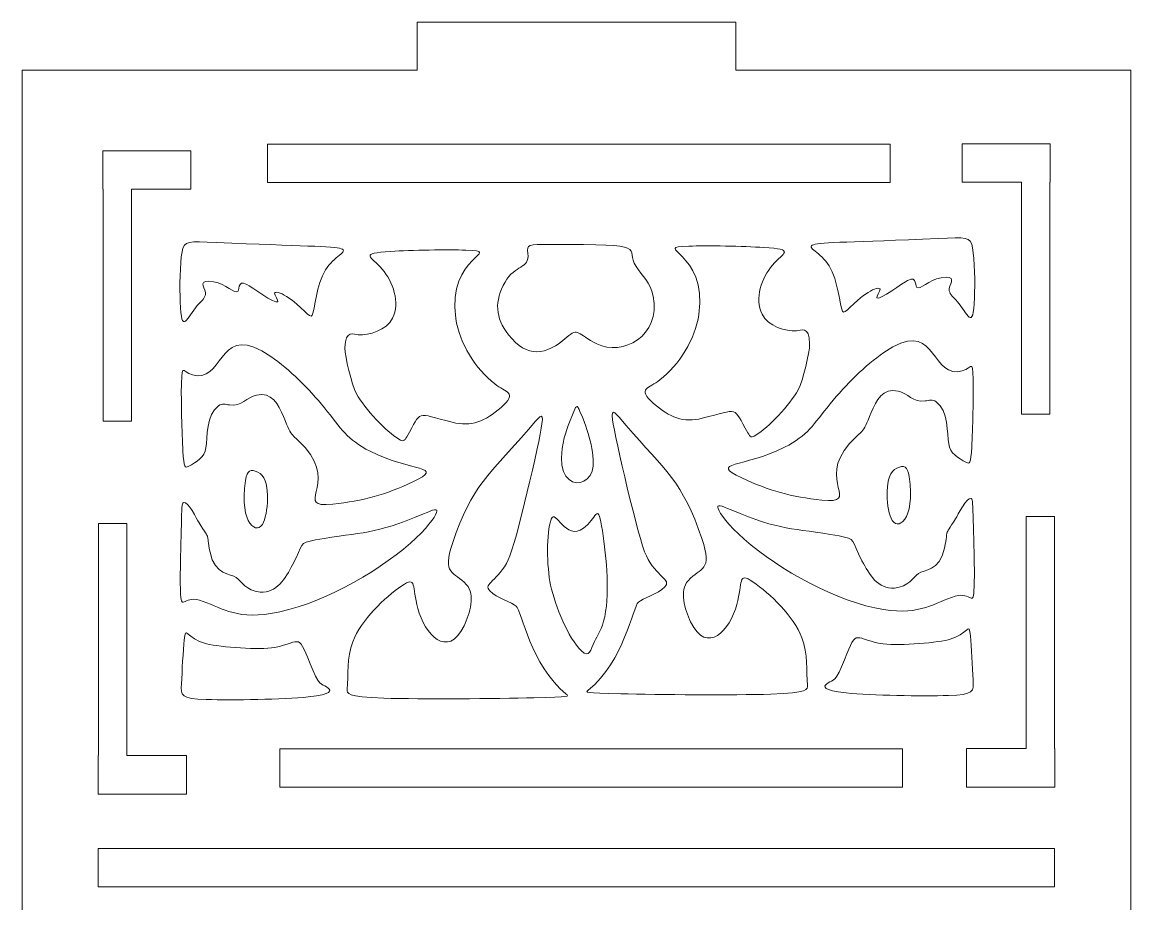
# Model space of a CAD drawing. Header units: millimetres. Extents: x -211 to 220, y -293 to 288.
# Drawn here: x -153.6 to -84.1, y -84.3 to -29.1 of the extents above; entities that cross this region are included whole.
import ezdxf

# ---------------------------------------------------------------- set-up
doc = ezdxf.new("R2010")
doc.units = ezdxf.units.MM
doc.header["$MEASUREMENT"] = 0
doc.layers.add('layer 1', color=7, linetype='Continuous')

msp = doc.modelspace()

# ---------------------------------------------------------------- linework, layer by layer
at = {"layer": 'layer 1', "color": 142, "lineweight": 9}
for points, knots in [([(-108.8475, -132.0749), (-108.8475, -132.0749), (-108.8475, -135.0749), (-108.8475, -135.0749), (-108.8475, -135.0749), (-108.8475, -135.0749), (-128.8475, -135.0749), (-128.8475, -135.0749), (-128.8475, -135.0749), (-128.8475, -135.0749), (-128.8475, -132.0749), (-128.8475, -132.0749), (-128.8475, -132.0749), (-128.8475, -132.0749), (-153.6043, -132.0749), (-153.6043, -132.0749), (-153.6043, -132.0749), (-153.6043, -132.0749), (-153.6043, -32.0749), (-153.6043, -32.0749), (-153.6043, -32.0749), (-153.6043, -32.0749), (-128.8476, -32.0749), (-128.8476, -32.0749), (-128.8476, -32.0749), (-128.8476, -32.0749), (-128.8476, -29.0749), (-128.8476, -29.0749), (-128.8476, -29.0749), (-128.8476, -29.0749), (-108.8476, -29.0749), (-108.8476, -29.0749), (-108.8476, -29.0749), (-108.8476, -29.0749), (-108.8476, -32.0749), (-108.8476, -32.0749), (-108.8476, -32.0749), (-108.8476, -32.0749), (-84.0905, -32.0749), (-84.0905, -32.0749), (-84.0905, -32.0749), (-84.0905, -32.0749), (-84.0905, -132.0749), (-84.0905, -132.0749), (-84.0905, -132.0749), (-84.0905, -132.0749), (-108.8475, -132.0749), (-108.8475, -132.0749)], [0, 0, 0, 0, 0.0769231, 0.0769231, 0.0769231, 0.0769231, 0.1538462, 0.1538462, 0.1538462, 0.1538462, 0.2307692, 0.2307692, 0.2307692, 0.2307692, 0.3076923, 0.3076923, 0.3076923, 0.3076923, 0.3846154, 0.3846154, 0.3846154, 0.3846154, 0.4615385, 0.4615385, 0.4615385, 0.4615385, 0.5384615, 0.5384615, 0.5384615, 0.5384615, 0.6153846, 0.6153846, 0.6153846, 0.6153846, 0.6923077, 0.6923077, 0.6923077, 0.6923077, 0.7692308, 0.7692308, 0.7692308, 0.7692308, 0.8461538, 0.8461538, 0.8461538, 0.8461538, 1, 1, 1, 1]), ([(-138.2292, -36.7191), (-138.2292, -36.7191), (-138.2292, -39.1191), (-138.2292, -39.1191), (-138.2292, -39.1191), (-138.2292, -39.1191), (-99.181, -39.1191), (-99.181, -39.1191), (-99.181, -39.1191), (-99.181, -39.1191), (-99.181, -36.7191), (-99.181, -36.7191), (-99.181, -36.7191), (-99.181, -36.7191), (-138.2292, -36.7191), (-138.2292, -36.7191)], [0, 0, 0, 0, 0.2, 0.2, 0.2, 0.2, 0.4, 0.4, 0.4, 0.4, 0.6, 0.6, 0.6, 0.6, 1, 1, 1, 1]), ([(-89.1687, -53.6479), (-89.1687, -53.6479), (-90.9415, -53.6479), (-90.9415, -53.6479), (-90.9415, -53.6479), (-90.9415, -53.6479), (-90.9415, -39.1067), (-90.9415, -39.1067), (-90.9415, -39.1067), (-90.9415, -39.1067), (-94.6682, -39.1067), (-94.6682, -39.1067), (-94.6682, -39.1067), (-94.6682, -39.1067), (-94.6682, -36.6971), (-94.6682, -36.6971), (-94.6682, -36.6971), (-94.6682, -36.6971), (-89.1456, -36.6971), (-89.1456, -36.6971), (-89.1456, -36.6971), (-89.1456, -36.6971), (-89.1456, -39.1067), (-89.1456, -39.1067), (-89.1456, -39.1067), (-89.1456, -39.1067), (-89.1687, -39.1067), (-89.1687, -39.1067), (-89.1687, -39.1067), (-89.1687, -39.1067), (-89.1687, -53.6479), (-89.1687, -53.6479)], [0, 0, 0, 0, 0.1111111, 0.1111111, 0.1111111, 0.1111111, 0.2222222, 0.2222222, 0.2222222, 0.2222222, 0.3333333, 0.3333333, 0.3333333, 0.3333333, 0.4444444, 0.4444444, 0.4444444, 0.4444444, 0.5555556, 0.5555556, 0.5555556, 0.5555556, 0.6666667, 0.6666667, 0.6666667, 0.6666667, 0.7777778, 0.7777778, 0.7777778, 0.7777778, 1, 1, 1, 1]), ([(-148.5262, -54.0813), (-148.5262, -54.0813), (-148.5262, -39.5401), (-148.5262, -39.5401), (-148.5262, -39.5401), (-148.5262, -39.5401), (-148.5493, -39.5401), (-148.5493, -39.5401), (-148.5493, -39.5401), (-148.5493, -39.5401), (-148.5493, -37.1303), (-148.5493, -37.1303), (-148.5493, -37.1303), (-148.5493, -37.1303), (-143.0267, -37.1303), (-143.0267, -37.1303), (-143.0267, -37.1303), (-143.0267, -37.1303), (-143.0267, -39.5401), (-143.0267, -39.5401), (-143.0267, -39.5401), (-143.0267, -39.5401), (-146.7534, -39.5401), (-146.7534, -39.5401), (-146.7534, -39.5401), (-146.7534, -39.5401), (-146.7534, -54.0813), (-146.7534, -54.0813), (-146.7534, -54.0813), (-146.7534, -54.0813), (-148.5262, -54.0813), (-148.5262, -54.0813)], [0, 0, 0, 0, 0.1111111, 0.1111111, 0.1111111, 0.1111111, 0.2222222, 0.2222222, 0.2222222, 0.2222222, 0.3333333, 0.3333333, 0.3333333, 0.3333333, 0.4444444, 0.4444444, 0.4444444, 0.4444444, 0.5555556, 0.5555556, 0.5555556, 0.5555556, 0.6666667, 0.6666667, 0.6666667, 0.6666667, 0.7777778, 0.7777778, 0.7777778, 0.7777778, 1, 1, 1, 1]), ([(-143.6988, -46.6093), (-143.7302, -45.7181), (-143.7147, -44.1932), (-143.581, -43.4674), (-143.581, -43.4674), (-143.4472, -42.7416), (-143.1958, -42.8151), (-141.4115, -42.8886), (-141.4115, -42.8886), (-130.7197, -43.329), (-133.5443, -42.9136), (-134.5812, -44.5975), (-134.5812, -44.5975), (-135.1599, -45.5372), (-135.2562, -47.0848), (-135.4144, -47.4362), (-135.4144, -47.4362), (-135.551, -47.7396), (-136.0572, -46.8595), (-137.0257, -46.2603), (-137.0257, -46.2603), (-137.4266, -46.0122), (-137.7567, -45.9387), (-137.7802, -46.0673), (-137.7802, -46.0673), (-137.8039, -46.196), (-137.5209, -46.5266), (-137.5759, -46.6001), (-137.5759, -46.6001), (-137.7203, -46.793), (-139.285, -45.6194), (-139.5095, -45.5069), (-139.5095, -45.5069), (-140.1938, -45.1639), (-139.8863, -46.0004), (-140.1697, -45.9846), (-140.1697, -45.9846), (-140.4544, -45.9687), (-141.0644, -45.314), (-141.9146, -45.314), (-141.9146, -45.314), (-142.6083, -45.314), (-142.0529, -45.782), (-142.1189, -46.1684), (-142.1189, -46.1684), (-142.1582, -46.398), (-142.4098, -46.6001), (-142.6222, -46.8391), (-142.6222, -46.8391), (-143.2517, -47.5478), (-143.6217, -48.79), (-143.6988, -46.6093)], [0, 0, 0, 0, 0.0714286, 0.0714286, 0.0714286, 0.0714286, 0.1428571, 0.1428571, 0.1428571, 0.1428571, 0.2142857, 0.2142857, 0.2142857, 0.2142857, 0.2857143, 0.2857143, 0.2857143, 0.2857143, 0.3571429, 0.3571429, 0.3571429, 0.3571429, 0.4285714, 0.4285714, 0.4285714, 0.4285714, 0.5, 0.5, 0.5, 0.5, 0.5714286, 0.5714286, 0.5714286, 0.5714286, 0.6428571, 0.6428571, 0.6428571, 0.6428571, 0.7142857, 0.7142857, 0.7142857, 0.7142857, 0.7857143, 0.7857143, 0.7857143, 0.7857143, 0.8571429, 0.8571429, 0.8571429, 0.8571429, 1, 1, 1, 1]), ([(-120.4728, -43.013), (-114.0025, -42.9862), (-115.849, -43.2034), (-115.1163, -44.3864), (-115.1163, -44.3864), (-114.7362, -45.0001), (-114.2102, -45.3517), (-114.0354, -46.2561), (-114.0354, -46.2561), (-113.5494, -48.7711), (-115.9706, -50.0274), (-117.5724, -49.2371), (-117.5724, -49.2371), (-118.8005, -48.6311), (-118.7202, -48.18), (-119.4511, -48.8238), (-119.4511, -48.8238), (-120.755, -49.9724), (-121.9436, -50.1635), (-123.1097, -48.6722), (-123.1097, -48.6722), (-123.9495, -47.5981), (-124.0045, -46.563), (-123.3299, -45.3649), (-123.3299, -45.3649), (-122.7082, -44.2609), (-121.7856, -44.5676), (-121.8954, -43.5642), (-121.8954, -43.5642), (-121.9594, -42.979), (-121.9064, -43.0189), (-120.4728, -43.013)], [0, 0, 0, 0, 0.1111111, 0.1111111, 0.1111111, 0.1111111, 0.2222222, 0.2222222, 0.2222222, 0.2222222, 0.3333333, 0.3333333, 0.3333333, 0.3333333, 0.4444444, 0.4444444, 0.4444444, 0.4444444, 0.5555556, 0.5555556, 0.5555556, 0.5555556, 0.6666667, 0.6666667, 0.6666667, 0.6666667, 0.7777778, 0.7777778, 0.7777778, 0.7777778, 1, 1, 1, 1]), ([(-107.1062, -43.1944), (-108.3482, -43.1164), (-110.7062, -43.0703), (-111.8026, -43.1117), (-111.8026, -43.1117), (-114.2902, -43.2056), (-110.5697, -43.4009), (-111.1738, -47.4022), (-111.1738, -47.4022), (-111.4102, -48.9682), (-112.412, -50.5381), (-113.6221, -51.4995), (-113.6221, -51.4995), (-114.2823, -52.024), (-115.1129, -52.0176), (-114.0113, -52.974), (-114.0113, -52.974), (-113.0074, -53.8456), (-112.1639, -54.2009), (-110.9577, -53.9018), (-110.9577, -53.9018), (-108.5972, -53.3164), (-109.08, -53.0999), (-108.1044, -54.8113), (-108.1044, -54.8113), (-107.9475, -55.0869), (-107.8766, -55.1328), (-107.6095, -54.9674), (-107.6095, -54.9674), (-106.8237, -54.4812), (-105.4553, -53.0734), (-104.9526, -52.115), (-104.9526, -52.115), (-104.6396, -51.5182), (-104.2295, -49.7861), (-104.2295, -49.2441), (-104.2295, -49.2441), (-104.2295, -48.0497), (-104.8117, -48.4027), (-105.0547, -48.4219), (-105.0547, -48.4219), (-105.7031, -48.4732), (-106.8397, -48.13), (-107.2162, -47.3836), (-107.2162, -47.3836), (-107.7151, -46.3947), (-107.2207, -45.0784), (-106.556, -44.3015), (-106.556, -44.3015), (-105.8689, -43.4983), (-105.0765, -43.3219), (-107.1062, -43.1944)], [0, 0, 0, 0, 0.0714286, 0.0714286, 0.0714286, 0.0714286, 0.1428571, 0.1428571, 0.1428571, 0.1428571, 0.2142857, 0.2142857, 0.2142857, 0.2142857, 0.2857143, 0.2857143, 0.2857143, 0.2857143, 0.3571429, 0.3571429, 0.3571429, 0.3571429, 0.4285714, 0.4285714, 0.4285714, 0.4285714, 0.5, 0.5, 0.5, 0.5, 0.5714286, 0.5714286, 0.5714286, 0.5714286, 0.6428571, 0.6428571, 0.6428571, 0.6428571, 0.7142857, 0.7142857, 0.7142857, 0.7142857, 0.7857143, 0.7857143, 0.7857143, 0.7857143, 0.8571429, 0.8571429, 0.8571429, 0.8571429, 1, 1, 1, 1]), ([(-93.8935, -46.3593), (-93.8622, -45.4681), (-93.878, -43.9431), (-94.0115, -43.2173), (-94.0115, -43.2173), (-94.1452, -42.4915), (-94.3966, -42.565), (-96.1809, -42.6385), (-96.1809, -42.6385), (-106.8725, -43.0792), (-104.0484, -42.6633), (-103.0112, -44.3473), (-103.0112, -44.3473), (-102.4328, -45.2864), (-102.3372, -46.8323), (-102.1779, -47.1861), (-102.1779, -47.1861), (-102.0414, -47.4892), (-101.5349, -46.6092), (-100.5667, -46.0102), (-100.5667, -46.0102), (-100.1658, -45.7621), (-99.8359, -45.6886), (-99.8121, -45.8172), (-99.8121, -45.8172), (-99.7886, -45.9459), (-100.0716, -46.2766), (-100.0165, -46.3501), (-100.0165, -46.3501), (-99.8721, -46.5427), (-98.307, -45.3691), (-98.083, -45.2569), (-98.083, -45.2569), (-97.3987, -44.914), (-97.706, -45.7502), (-97.4229, -45.7345), (-97.4229, -45.7345), (-97.1375, -45.7187), (-96.529, -45.0639), (-95.6778, -45.0639), (-95.6778, -45.0639), (-94.9841, -45.0639), (-95.5397, -45.5316), (-95.4734, -45.9183), (-95.4734, -45.9183), (-95.4341, -46.1479), (-95.1826, -46.3501), (-94.9705, -46.589), (-94.9705, -46.589), (-94.3403, -47.2983), (-93.9706, -48.5395), (-93.8935, -46.3593)], [0, 0, 0, 0, 0.0714286, 0.0714286, 0.0714286, 0.0714286, 0.1428571, 0.1428571, 0.1428571, 0.1428571, 0.2142857, 0.2142857, 0.2142857, 0.2142857, 0.2857143, 0.2857143, 0.2857143, 0.2857143, 0.3571429, 0.3571429, 0.3571429, 0.3571429, 0.4285714, 0.4285714, 0.4285714, 0.4285714, 0.5, 0.5, 0.5, 0.5, 0.5714286, 0.5714286, 0.5714286, 0.5714286, 0.6428571, 0.6428571, 0.6428571, 0.6428571, 0.7142857, 0.7142857, 0.7142857, 0.7142857, 0.7857143, 0.7857143, 0.7857143, 0.7857143, 0.8571429, 0.8571429, 0.8571429, 0.8571429, 1, 1, 1, 1]), ([(-130.4863, -43.4445), (-129.2445, -43.3664), (-126.8863, -43.3204), (-125.7899, -43.3618), (-125.7899, -43.3618), (-123.3024, -43.4557), (-127.0233, -43.6517), (-126.4188, -47.6522), (-126.4188, -47.6522), (-126.1822, -49.2184), (-125.1808, -50.788), (-123.9704, -51.7495), (-123.9704, -51.7495), (-123.3092, -52.2747), (-122.48, -52.2678), (-123.5812, -53.224), (-123.5812, -53.224), (-124.5852, -54.0958), (-125.4289, -54.451), (-126.635, -54.1518), (-126.635, -54.1518), (-128.9975, -53.5657), (-128.5121, -53.3511), (-129.488, -55.0614), (-129.488, -55.0614), (-129.6452, -55.3369), (-129.7159, -55.3829), (-129.9832, -55.2176), (-129.9832, -55.2176), (-130.7679, -54.7321), (-132.1374, -53.3228), (-132.64, -52.3651), (-132.64, -52.3651), (-132.9529, -51.7689), (-133.3629, -50.0357), (-133.3629, -49.4941), (-133.3629, -49.4941), (-133.3629, -48.3001), (-132.7809, -48.6527), (-132.5376, -48.6719), (-132.5376, -48.6719), (-131.8888, -48.7231), (-130.7525, -48.3799), (-130.3762, -47.6337), (-130.3762, -47.6337), (-129.8775, -46.6447), (-130.3717, -45.3287), (-131.0365, -44.5516), (-131.0365, -44.5516), (-131.7238, -43.7483), (-132.5156, -43.5723), (-130.4863, -43.4445)], [0, 0, 0, 0, 0.0714286, 0.0714286, 0.0714286, 0.0714286, 0.1428571, 0.1428571, 0.1428571, 0.1428571, 0.2142857, 0.2142857, 0.2142857, 0.2142857, 0.2857143, 0.2857143, 0.2857143, 0.2857143, 0.3571429, 0.3571429, 0.3571429, 0.3571429, 0.4285714, 0.4285714, 0.4285714, 0.4285714, 0.5, 0.5, 0.5, 0.5, 0.5714286, 0.5714286, 0.5714286, 0.5714286, 0.6428571, 0.6428571, 0.6428571, 0.6428571, 0.7142857, 0.7142857, 0.7142857, 0.7142857, 0.7857143, 0.7857143, 0.7857143, 0.7857143, 0.8571429, 0.8571429, 0.8571429, 0.8571429, 1, 1, 1, 1]), ([(-143.5258, -55.9479), (-143.5885, -54.8684), (-143.6437, -52.7094), (-143.6201, -51.7081), (-143.6201, -51.7081), (-143.5863, -50.2729), (-143.5052, -51.1898), (-142.6415, -51.2351), (-142.6415, -51.2351), (-140.8598, -51.3285), (-141.2709, -47.8121), (-138.0159, -50.0316), (-138.0159, -50.0316), (-136.8265, -50.8426), (-135.6502, -52.0383), (-134.6519, -53.2469), (-134.6519, -53.2469), (-133.5523, -54.5781), (-133.2846, -55.2043), (-131.7869, -55.9708), (-131.7869, -55.9708), (-129.2294, -57.2797), (-126.9704, -56.8575), (-129.1185, -57.8864), (-129.1185, -57.8864), (-130.7953, -58.6895), (-132.2332, -59.0838), (-134.1252, -59.2782), (-134.1252, -59.2782), (-136.6828, -59.541), (-133.7459, -58.0969), (-135.8703, -55.7413), (-135.8703, -55.7413), (-136.6984, -54.8231), (-136.6353, -55.2516), (-137.2221, -53.7981), (-137.2221, -53.7981), (-137.5296, -53.0365), (-137.9731, -52.2269), (-138.908, -52.4431), (-138.908, -52.4431), (-139.5277, -52.5864), (-139.8237, -53.1728), (-140.6135, -53.0633), (-140.6135, -53.0633), (-140.8456, -53.0311), (-141.0577, -52.9484), (-141.2935, -53.1184), (-141.2935, -53.1184), (-142.0554, -53.6676), (-141.9967, -55.1188), (-142.0836, -55.7596), (-142.0836, -55.7596), (-142.1629, -56.3439), (-142.6549, -56.6309), (-143.1958, -56.9217), (-143.1958, -56.9217), (-143.3922, -57.0274), (-143.4629, -57.0274), (-143.5258, -55.9479)], [0, 0, 0, 0, 0.0625, 0.0625, 0.0625, 0.0625, 0.125, 0.125, 0.125, 0.125, 0.1875, 0.1875, 0.1875, 0.1875, 0.25, 0.25, 0.25, 0.25, 0.3125, 0.3125, 0.3125, 0.3125, 0.375, 0.375, 0.375, 0.375, 0.4375, 0.4375, 0.4375, 0.4375, 0.5, 0.5, 0.5, 0.5, 0.5625, 0.5625, 0.5625, 0.5625, 0.625, 0.625, 0.625, 0.625, 0.6875, 0.6875, 0.6875, 0.6875, 0.75, 0.75, 0.75, 0.75, 0.8125, 0.8125, 0.8125, 0.8125, 0.875, 0.875, 0.875, 0.875, 1, 1, 1, 1]), ([(-94.0667, -55.6979), (-94.0037, -54.6184), (-93.9488, -52.4594), (-93.9724, -51.458), (-93.9724, -51.458), (-94.0062, -50.0226), (-94.0871, -50.9399), (-94.9509, -50.985), (-94.9509, -50.985), (-96.733, -51.078), (-96.3217, -47.562), (-99.5767, -49.7816), (-99.5767, -49.7816), (-100.7668, -50.5932), (-101.9413, -51.7876), (-102.9405, -52.9969), (-102.9405, -52.9969), (-104.0412, -54.329), (-104.3061, -54.9531), (-105.8057, -55.7208), (-105.8057, -55.7208), (-108.3617, -57.0294), (-110.6227, -56.6073), (-108.4741, -57.6363), (-108.4741, -57.6363), (-106.7975, -58.4393), (-105.3587, -58.8337), (-103.4673, -59.0281), (-103.4673, -59.0281), (-100.9093, -59.291), (-103.8468, -57.8468), (-101.7223, -55.4912), (-101.7223, -55.4912), (-100.8952, -54.5741), (-100.9568, -55.0014), (-100.3705, -53.5481), (-100.3705, -53.5481), (-100.0632, -52.7863), (-99.6192, -51.977), (-98.6845, -52.193), (-98.6845, -52.193), (-98.0646, -52.3362), (-97.7693, -52.9228), (-96.9788, -52.8132), (-96.9788, -52.8132), (-96.7469, -52.781), (-96.5349, -52.6983), (-96.2989, -52.8684), (-96.2989, -52.8684), (-95.5372, -53.4173), (-95.5958, -54.8691), (-95.5089, -55.5094), (-95.5089, -55.5094), (-95.4296, -56.0937), (-94.9372, -56.381), (-94.3968, -56.6716), (-94.3968, -56.6716), (-94.2003, -56.7774), (-94.1295, -56.7774), (-94.0667, -55.6979)], [0, 0, 0, 0, 0.0625, 0.0625, 0.0625, 0.0625, 0.125, 0.125, 0.125, 0.125, 0.1875, 0.1875, 0.1875, 0.1875, 0.25, 0.25, 0.25, 0.25, 0.3125, 0.3125, 0.3125, 0.3125, 0.375, 0.375, 0.375, 0.375, 0.4375, 0.4375, 0.4375, 0.4375, 0.5, 0.5, 0.5, 0.5, 0.5625, 0.5625, 0.5625, 0.5625, 0.625, 0.625, 0.625, 0.625, 0.6875, 0.6875, 0.6875, 0.6875, 0.75, 0.75, 0.75, 0.75, 0.8125, 0.8125, 0.8125, 0.8125, 0.875, 0.875, 0.875, 0.875, 1, 1, 1, 1]), ([(-130.9306, -71.4421), (-128.5804, -71.5248), (-123.8486, -71.4697), (-121.5299, -71.4237), (-121.5299, -71.4237), (-119.2114, -71.3778), (-119.3055, -71.341), (-119.4864, -71.194), (-119.4864, -71.194), (-121.7396, -69.3615), (-122.2599, -66.0147), (-122.6304, -65.6728), (-122.6304, -65.6728), (-122.8688, -65.4529), (-123.8573, -65.1571), (-124.281, -64.7265), (-124.281, -64.7265), (-124.7381, -64.262), (-123.7393, -64.0887), (-123.1255, -62.7788), (-123.1255, -62.7788), (-122.6105, -61.6797), (-121.1583, -55.3551), (-121.0112, -54.2534), (-121.0112, -54.2534), (-120.8934, -53.3715), (-121.2077, -53.8492), (-121.8602, -54.6026), (-121.8602, -54.6026), (-124.2994, -57.4191), (-125.4021, -58.0996), (-126.6074, -61.6948), (-126.6074, -61.6948), (-127.2974, -63.7531), (-126.5411, -63.4727), (-125.7428, -64.3315), (-125.7428, -64.3315), (-125.1769, -64.9403), (-125.5223, -66.1365), (-125.9001, -66.9129), (-125.9001, -66.9129), (-126.931, -69.0316), (-128.3765, -67.4297), (-128.8003, -65.8197), (-128.8003, -65.8197), (-129.1598, -64.454), (-128.8613, -63.7515), (-129.7986, -64.3958), (-129.7986, -64.3958), (-130.8915, -65.1471), (-132.3434, -66.5424), (-132.8797, -67.9144), (-132.8797, -67.9144), (-133.2743, -68.9238), (-133.1393, -69.9851), (-133.2255, -70.8909), (-133.2255, -70.8909), (-133.2492, -71.139), (-133.2806, -71.3594), (-130.9306, -71.4421)], [0, 0, 0, 0, 0.0625, 0.0625, 0.0625, 0.0625, 0.125, 0.125, 0.125, 0.125, 0.1875, 0.1875, 0.1875, 0.1875, 0.25, 0.25, 0.25, 0.25, 0.3125, 0.3125, 0.3125, 0.3125, 0.375, 0.375, 0.375, 0.375, 0.4375, 0.4375, 0.4375, 0.4375, 0.5, 0.5, 0.5, 0.5, 0.5625, 0.5625, 0.5625, 0.5625, 0.625, 0.625, 0.625, 0.625, 0.6875, 0.6875, 0.6875, 0.6875, 0.75, 0.75, 0.75, 0.75, 0.8125, 0.8125, 0.8125, 0.8125, 0.875, 0.875, 0.875, 0.875, 1, 1, 1, 1]), ([(-119.0246, -53.4682), (-121.2509, -58.465), (-117.9716, -58.7381), (-117.8063, -56.9063), (-117.8063, -56.9063), (-117.7068, -55.804), (-118.2539, -54.3297), (-118.6904, -53.3465), (-118.6904, -53.3465), (-118.7711, -53.165), (-118.826, -53.0226), (-119.0246, -53.4682)], [0, 0, 0, 0, 0.25, 0.25, 0.25, 0.25, 0.5, 0.5, 0.5, 0.5, 1, 1, 1, 1]), ([(-106.6621, -71.192), (-109.0122, -71.2747), (-113.7439, -71.2196), (-116.0624, -71.1737), (-116.0624, -71.1737), (-118.3812, -71.1277), (-118.2871, -71.091), (-118.1061, -70.9439), (-118.1061, -70.9439), (-115.8537, -69.1125), (-115.3319, -65.7636), (-114.9622, -65.4227), (-114.9622, -65.4227), (-114.7235, -65.2026), (-113.7358, -64.9075), (-113.3116, -64.4764), (-113.3116, -64.4764), (-112.8544, -64.0117), (-113.8535, -63.8386), (-114.467, -62.5288), (-114.467, -62.5288), (-114.9821, -61.4292), (-116.4339, -55.1055), (-116.5812, -54.0033), (-116.5812, -54.0033), (-116.6992, -53.1214), (-116.3848, -53.5991), (-115.7324, -54.3523), (-115.7324, -54.3523), (-113.2924, -57.1699), (-112.1912, -57.8484), (-110.9851, -61.4447), (-110.9851, -61.4447), (-110.2952, -63.502), (-111.0516, -63.2235), (-111.8496, -64.0814), (-111.8496, -64.0814), (-112.4154, -64.6897), (-112.0703, -65.8869), (-111.6925, -66.6628), (-111.6925, -66.6628), (-110.6603, -68.7827), (-109.2152, -67.1773), (-108.7921, -65.5696), (-108.7921, -65.5696), (-108.4331, -64.2053), (-108.7316, -63.501), (-107.7939, -64.1457), (-107.7939, -64.1457), (-106.701, -64.8971), (-105.2491, -66.2922), (-104.7127, -67.6643), (-104.7127, -67.6643), (-104.3184, -68.6728), (-104.4529, -69.7338), (-104.3668, -70.6408), (-104.3668, -70.6408), (-104.3433, -70.8888), (-104.3118, -71.1093), (-106.6621, -71.192)], [0, 0, 0, 0, 0.0625, 0.0625, 0.0625, 0.0625, 0.125, 0.125, 0.125, 0.125, 0.1875, 0.1875, 0.1875, 0.1875, 0.25, 0.25, 0.25, 0.25, 0.3125, 0.3125, 0.3125, 0.3125, 0.375, 0.375, 0.375, 0.375, 0.4375, 0.4375, 0.4375, 0.4375, 0.5, 0.5, 0.5, 0.5, 0.5625, 0.5625, 0.5625, 0.5625, 0.625, 0.625, 0.625, 0.625, 0.6875, 0.6875, 0.6875, 0.6875, 0.75, 0.75, 0.75, 0.75, 0.8125, 0.8125, 0.8125, 0.8125, 0.875, 0.875, 0.875, 0.875, 1, 1, 1, 1]), ([(-97.9966, -57.549), (-97.5685, -60.3539), (-98.7792, -61.0299), (-99.1246, -60.172), (-99.1246, -60.172), (-99.4355, -59.3996), (-99.5958, -57.4025), (-98.7648, -57.0253), (-98.7648, -57.0253), (-98.309, -56.8185), (-98.0955, -56.9011), (-97.9966, -57.549)], [0, 0, 0, 0, 0.25, 0.25, 0.25, 0.25, 0.5, 0.5, 0.5, 0.5, 1, 1, 1, 1]), ([(-139.5958, -57.799), (-140.0239, -60.6048), (-138.8129, -61.2797), (-138.4678, -60.422), (-138.4678, -60.422), (-138.1572, -59.6499), (-137.9964, -57.6528), (-138.8275, -57.2754), (-138.8275, -57.2754), (-139.2836, -57.0683), (-139.497, -57.1516), (-139.5958, -57.799)], [0, 0, 0, 0, 0.25, 0.25, 0.25, 0.25, 0.5, 0.5, 0.5, 0.5, 1, 1, 1, 1]), ([(-143.6243, -60.6477), (-143.6556, -61.7868), (-143.7185, -63.7896), (-143.6793, -64.7084), (-143.6793, -64.7084), (-143.62, -66.0949), (-143.5077, -64.9969), (-142.4923, -65.3054), (-142.4923, -65.3054), (-141.1997, -65.6982), (-140.3466, -66.5157), (-138.0044, -66.1416), (-138.0044, -66.1416), (-135.0731, -65.6735), (-131.4886, -63.6765), (-129.2643, -61.7317), (-129.2643, -61.7317), (-128.2346, -60.8315), (-127.7315, -60.1149), (-127.6215, -59.8118), (-127.6215, -59.8118), (-127.5114, -59.5085), (-127.7942, -59.6188), (-128.4467, -59.8943), (-128.4467, -59.8943), (-131.6097, -61.2303), (-132.1949, -60.9935), (-135.2062, -61.5297), (-135.2062, -61.5297), (-136.2936, -61.7233), (-135.953, -61.7618), (-136.6447, -63.0822), (-136.6447, -63.0822), (-137.0965, -63.9445), (-137.6325, -64.8714), (-138.6882, -64.7911), (-138.6882, -64.7911), (-139.5455, -64.7259), (-139.8671, -64.1058), (-140.1895, -63.8723), (-140.1895, -63.8723), (-140.4994, -63.6479), (-141.5324, -63.741), (-141.8243, -62.3014), (-141.8243, -62.3014), (-142.1035, -60.9245), (-141.7147, -61.7171), (-142.516, -60.4549), (-142.516, -60.4549), (-142.6524, -60.2401), (-143.2064, -59.0592), (-143.4906, -59.1869), (-143.4906, -59.1869), (-143.5927, -59.2329), (-143.5927, -59.5085), (-143.6243, -60.6477)], [0, 0, 0, 0, 0.0666667, 0.0666667, 0.0666667, 0.0666667, 0.1333333, 0.1333333, 0.1333333, 0.1333333, 0.2, 0.2, 0.2, 0.2, 0.2666667, 0.2666667, 0.2666667, 0.2666667, 0.3333333, 0.3333333, 0.3333333, 0.3333333, 0.4, 0.4, 0.4, 0.4, 0.4666667, 0.4666667, 0.4666667, 0.4666667, 0.5333333, 0.5333333, 0.5333333, 0.5333333, 0.6, 0.6, 0.6, 0.6, 0.6666667, 0.6666667, 0.6666667, 0.6666667, 0.7333333, 0.7333333, 0.7333333, 0.7333333, 0.8, 0.8, 0.8, 0.8, 0.8666667, 0.8666667, 0.8666667, 0.8666667, 1, 1, 1, 1]), ([(-93.9683, -60.3976), (-93.9367, -61.5368), (-93.8739, -63.5396), (-93.9132, -64.4583), (-93.9132, -64.4583), (-93.9725, -65.8449), (-94.0847, -64.7468), (-95.1, -65.0553), (-95.1, -65.0553), (-96.3934, -65.4483), (-97.2457, -66.2656), (-99.588, -65.8914), (-99.588, -65.8914), (-102.5202, -65.4229), (-106.1033, -63.4271), (-108.3284, -61.4816), (-108.3284, -61.4816), (-109.3581, -60.5813), (-109.861, -59.8648), (-109.9711, -59.5617), (-109.9711, -59.5617), (-110.0811, -59.2585), (-109.7982, -59.3686), (-109.1459, -59.6443), (-109.1459, -59.6443), (-105.9854, -60.9798), (-105.3948, -60.7439), (-102.3862, -61.2796), (-102.3862, -61.2796), (-101.2994, -61.4731), (-101.6393, -61.5117), (-100.9478, -62.8321), (-100.9478, -62.8321), (-100.4963, -63.6942), (-99.9595, -64.6215), (-98.9041, -64.541), (-98.9041, -64.541), (-98.0463, -64.4755), (-97.7254, -63.8554), (-97.403, -63.6223), (-97.403, -63.6223), (-97.0926, -63.3978), (-96.0595, -63.4902), (-95.7681, -62.0514), (-95.7681, -62.0514), (-95.4894, -60.6754), (-95.8776, -61.4669), (-95.0764, -60.2048), (-95.0764, -60.2048), (-94.9404, -59.9905), (-94.3859, -58.8092), (-94.102, -58.9368), (-94.102, -58.9368), (-93.9996, -58.9828), (-93.9996, -59.2585), (-93.9683, -60.3976)], [0, 0, 0, 0, 0.0666667, 0.0666667, 0.0666667, 0.0666667, 0.1333333, 0.1333333, 0.1333333, 0.1333333, 0.2, 0.2, 0.2, 0.2, 0.2666667, 0.2666667, 0.2666667, 0.2666667, 0.3333333, 0.3333333, 0.3333333, 0.3333333, 0.4, 0.4, 0.4, 0.4, 0.4666667, 0.4666667, 0.4666667, 0.4666667, 0.5333333, 0.5333333, 0.5333333, 0.5333333, 0.6, 0.6, 0.6, 0.6, 0.6666667, 0.6666667, 0.6666667, 0.6666667, 0.7333333, 0.7333333, 0.7333333, 0.7333333, 0.8, 0.8, 0.8, 0.8, 0.8666667, 0.8666667, 0.8666667, 0.8666667, 1, 1, 1, 1]), ([(-118.5354, -68.4751), (-119.3752, -67.6667), (-120.1868, -65.6784), (-120.4689, -64.3595), (-120.4689, -64.3595), (-120.7201, -63.1853), (-120.7471, -61.081), (-120.4296, -60.2253), (-120.4296, -60.2253), (-120.1679, -59.52), (-119.538, -61.6257), (-118.4174, -60.7949), (-118.4174, -60.7949), (-117.6115, -60.1974), (-117.5092, -59.1543), (-117.2698, -60.6388), (-117.2698, -60.6388), (-117.015, -62.2184), (-116.7256, -64.681), (-117.0811, -66.3438), (-117.0811, -66.3438), (-117.2462, -67.1155), (-117.5449, -67.5564), (-117.7178, -67.8871), (-117.7178, -67.8871), (-117.9887, -68.4052), (-118.0147, -68.9763), (-118.5354, -68.4751)], [0, 0, 0, 0, 0.125, 0.125, 0.125, 0.125, 0.25, 0.25, 0.25, 0.25, 0.375, 0.375, 0.375, 0.375, 0.5, 0.5, 0.5, 0.5, 0.625, 0.625, 0.625, 0.625, 0.75, 0.75, 0.75, 0.75, 1, 1, 1, 1]), ([(-88.8858, -60.0685), (-88.8858, -60.0685), (-88.8858, -74.6097), (-88.8858, -74.6097), (-88.8858, -74.6097), (-88.8858, -74.6097), (-88.8627, -74.6097), (-88.8627, -74.6097), (-88.8627, -74.6097), (-88.8627, -74.6097), (-88.8627, -77.0195), (-88.8627, -77.0195), (-88.8627, -77.0195), (-88.8627, -77.0195), (-94.3853, -77.0195), (-94.3853, -77.0195), (-94.3853, -77.0195), (-94.3853, -77.0195), (-94.3853, -74.6097), (-94.3853, -74.6097), (-94.3853, -74.6097), (-94.3853, -74.6097), (-90.6587, -74.6097), (-90.6587, -74.6097), (-90.6587, -74.6097), (-90.6587, -74.6097), (-90.6587, -60.0685), (-90.6587, -60.0685), (-90.6587, -60.0685), (-90.6587, -60.0685), (-88.8858, -60.0685), (-88.8858, -60.0685)], [0, 0, 0, 0, 0.1111111, 0.1111111, 0.1111111, 0.1111111, 0.2222222, 0.2222222, 0.2222222, 0.2222222, 0.3333333, 0.3333333, 0.3333333, 0.3333333, 0.4444444, 0.4444444, 0.4444444, 0.4444444, 0.5555556, 0.5555556, 0.5555556, 0.5555556, 0.6666667, 0.6666667, 0.6666667, 0.6666667, 0.7777778, 0.7777778, 0.7777778, 0.7777778, 1, 1, 1, 1]), ([(-148.8091, -60.5019), (-148.8091, -60.5019), (-147.0362, -60.5019), (-147.0362, -60.5019), (-147.0362, -60.5019), (-147.0362, -60.5019), (-147.0362, -75.0431), (-147.0362, -75.0431), (-147.0362, -75.0431), (-147.0362, -75.0431), (-143.3096, -75.0431), (-143.3096, -75.0431), (-143.3096, -75.0431), (-143.3096, -75.0431), (-143.3096, -77.4527), (-143.3096, -77.4527), (-143.3096, -77.4527), (-143.3096, -77.4527), (-148.8322, -77.4527), (-148.8322, -77.4527), (-148.8322, -77.4527), (-148.8322, -77.4527), (-148.8322, -75.0431), (-148.8322, -75.0431), (-148.8322, -75.0431), (-148.8322, -75.0431), (-148.8091, -75.0431), (-148.8091, -75.0431), (-148.8091, -75.0431), (-148.8091, -75.0431), (-148.8091, -60.5019), (-148.8091, -60.5019)], [0, 0, 0, 0, 0.1111111, 0.1111111, 0.1111111, 0.1111111, 0.2222222, 0.2222222, 0.2222222, 0.2222222, 0.3333333, 0.3333333, 0.3333333, 0.3333333, 0.4444444, 0.4444444, 0.4444444, 0.4444444, 0.5555556, 0.5555556, 0.5555556, 0.5555556, 0.6666667, 0.6666667, 0.6666667, 0.6666667, 0.7777778, 0.7777778, 0.7777778, 0.7777778, 1, 1, 1, 1]), ([(-101.9304, -71.1188), (-100.3819, -71.2749), (-97.1437, -71.33), (-95.5325, -71.2749), (-95.5325, -71.2749), (-93.921, -71.2198), (-93.9367, -71.0545), (-93.9761, -70.292), (-93.9761, -70.292), (-94.0154, -69.5294), (-94.0783, -68.1697), (-94.1489, -67.5542), (-94.1489, -67.5542), (-94.2635, -66.5569), (-94.2384, -67.4658), (-95.548, -67.7839), (-95.548, -67.7839), (-96.4573, -68.0048), (-98.8917, -68.1853), (-99.8003, -68.0136), (-99.8003, -68.0136), (-101.6081, -67.6719), (-101.2022, -66.9601), (-102.229, -69.4743), (-102.229, -69.4743), (-102.6696, -70.5531), (-102.8517, -70.2799), (-103.1799, -70.5675), (-103.1799, -70.5675), (-103.3374, -70.7053), (-103.4787, -70.9625), (-101.9304, -71.1188)], [0, 0, 0, 0, 0.1111111, 0.1111111, 0.1111111, 0.1111111, 0.2222222, 0.2222222, 0.2222222, 0.2222222, 0.3333333, 0.3333333, 0.3333333, 0.3333333, 0.4444444, 0.4444444, 0.4444444, 0.4444444, 0.5555556, 0.5555556, 0.5555556, 0.5555556, 0.6666667, 0.6666667, 0.6666667, 0.6666667, 0.7777778, 0.7777778, 0.7777778, 0.7777778, 1, 1, 1, 1]), ([(-135.6621, -71.3689), (-137.2105, -71.525), (-140.4488, -71.5801), (-142.0602, -71.525), (-142.0602, -71.525), (-143.6714, -71.4698), (-143.6556, -71.3046), (-143.6163, -70.542), (-143.6163, -70.542), (-143.577, -69.7795), (-143.5141, -68.4198), (-143.4435, -67.8042), (-143.4435, -67.8042), (-143.3291, -66.807), (-143.3544, -67.7158), (-142.0443, -68.034), (-142.0443, -68.034), (-141.1351, -68.2548), (-138.7008, -68.4354), (-137.7922, -68.2637), (-137.7922, -68.2637), (-135.9854, -67.9223), (-136.3899, -67.2096), (-135.3635, -69.7243), (-135.3635, -69.7243), (-134.9233, -70.8027), (-134.74, -70.5306), (-134.4125, -70.8177), (-134.4125, -70.8177), (-134.2553, -70.9554), (-134.1137, -71.2127), (-135.6621, -71.3689)], [0, 0, 0, 0, 0.1111111, 0.1111111, 0.1111111, 0.1111111, 0.2222222, 0.2222222, 0.2222222, 0.2222222, 0.3333333, 0.3333333, 0.3333333, 0.3333333, 0.4444444, 0.4444444, 0.4444444, 0.4444444, 0.5555556, 0.5555556, 0.5555556, 0.5555556, 0.6666667, 0.6666667, 0.6666667, 0.6666667, 0.7777778, 0.7777778, 0.7777778, 0.7777778, 1, 1, 1, 1]), ([(-137.4516, -74.6131), (-137.4516, -74.6131), (-137.4516, -77.0131), (-137.4516, -77.0131), (-137.4516, -77.0131), (-137.4516, -77.0131), (-98.4034, -77.0131), (-98.4034, -77.0131), (-98.4034, -77.0131), (-98.4034, -77.0131), (-98.4034, -74.6131), (-98.4034, -74.6131), (-98.4034, -74.6131), (-98.4034, -74.6131), (-137.4516, -74.6131), (-137.4516, -74.6131)], [0, 0, 0, 0, 0.2, 0.2, 0.2, 0.2, 0.4, 0.4, 0.4, 0.4, 0.6, 0.6, 0.6, 0.6, 1, 1, 1, 1]), ([(-148.8322, -80.8749), (-148.8322, -80.8749), (-148.8322, -83.2749), (-148.8322, -83.2749), (-148.8322, -83.2749), (-148.8322, -83.2749), (-88.8858, -83.2749), (-88.8858, -83.2749), (-88.8858, -83.2749), (-88.8858, -83.2749), (-88.8858, -80.8749), (-88.8858, -80.8749), (-88.8858, -80.8749), (-88.8858, -80.8749), (-148.8322, -80.8749), (-148.8322, -80.8749)], [0, 0, 0, 0, 0.2, 0.2, 0.2, 0.2, 0.4, 0.4, 0.4, 0.4, 0.6, 0.6, 0.6, 0.6, 1, 1, 1, 1])]:
    msp.add_open_spline(points, degree=3, knots=knots, dxfattribs=at)

doc.saveas('drawing.dxf')
